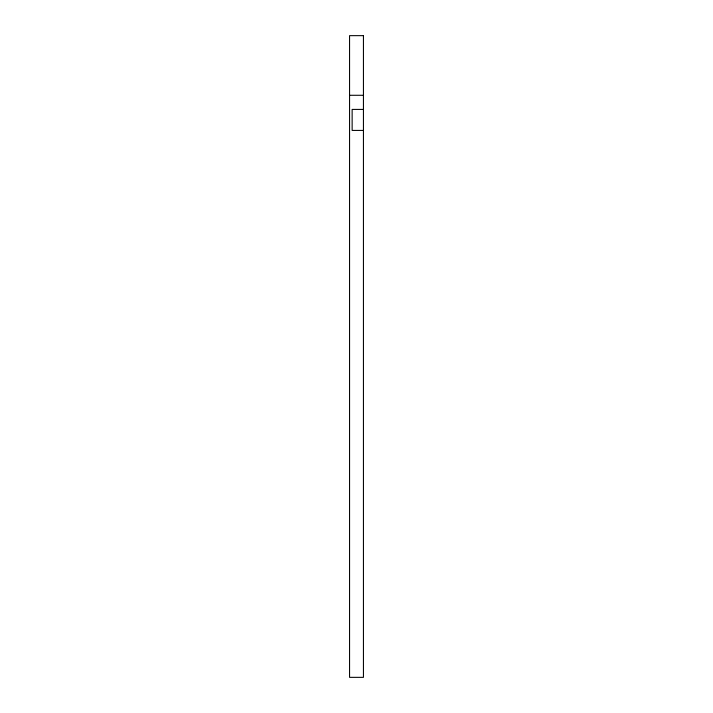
<?xml version="1.0" encoding="UTF-8"?>
<svg xmlns="http://www.w3.org/2000/svg" width="713" height="713" viewBox="0 0 713 713"><rect width="100%" height="100%" fill="white"/><g stroke="black" fill="none" stroke-linecap="round" stroke-linejoin="round"><path stroke-width="1.07" d="M349.557 95.284L363.443 95.284M363.443 109.419L352.142 109.419L352.142 130.426L363.443 130.426M363.443 35.65L349.557 35.65L349.557 677.35L363.443 677.35L363.443 35.65"/></g></svg>
